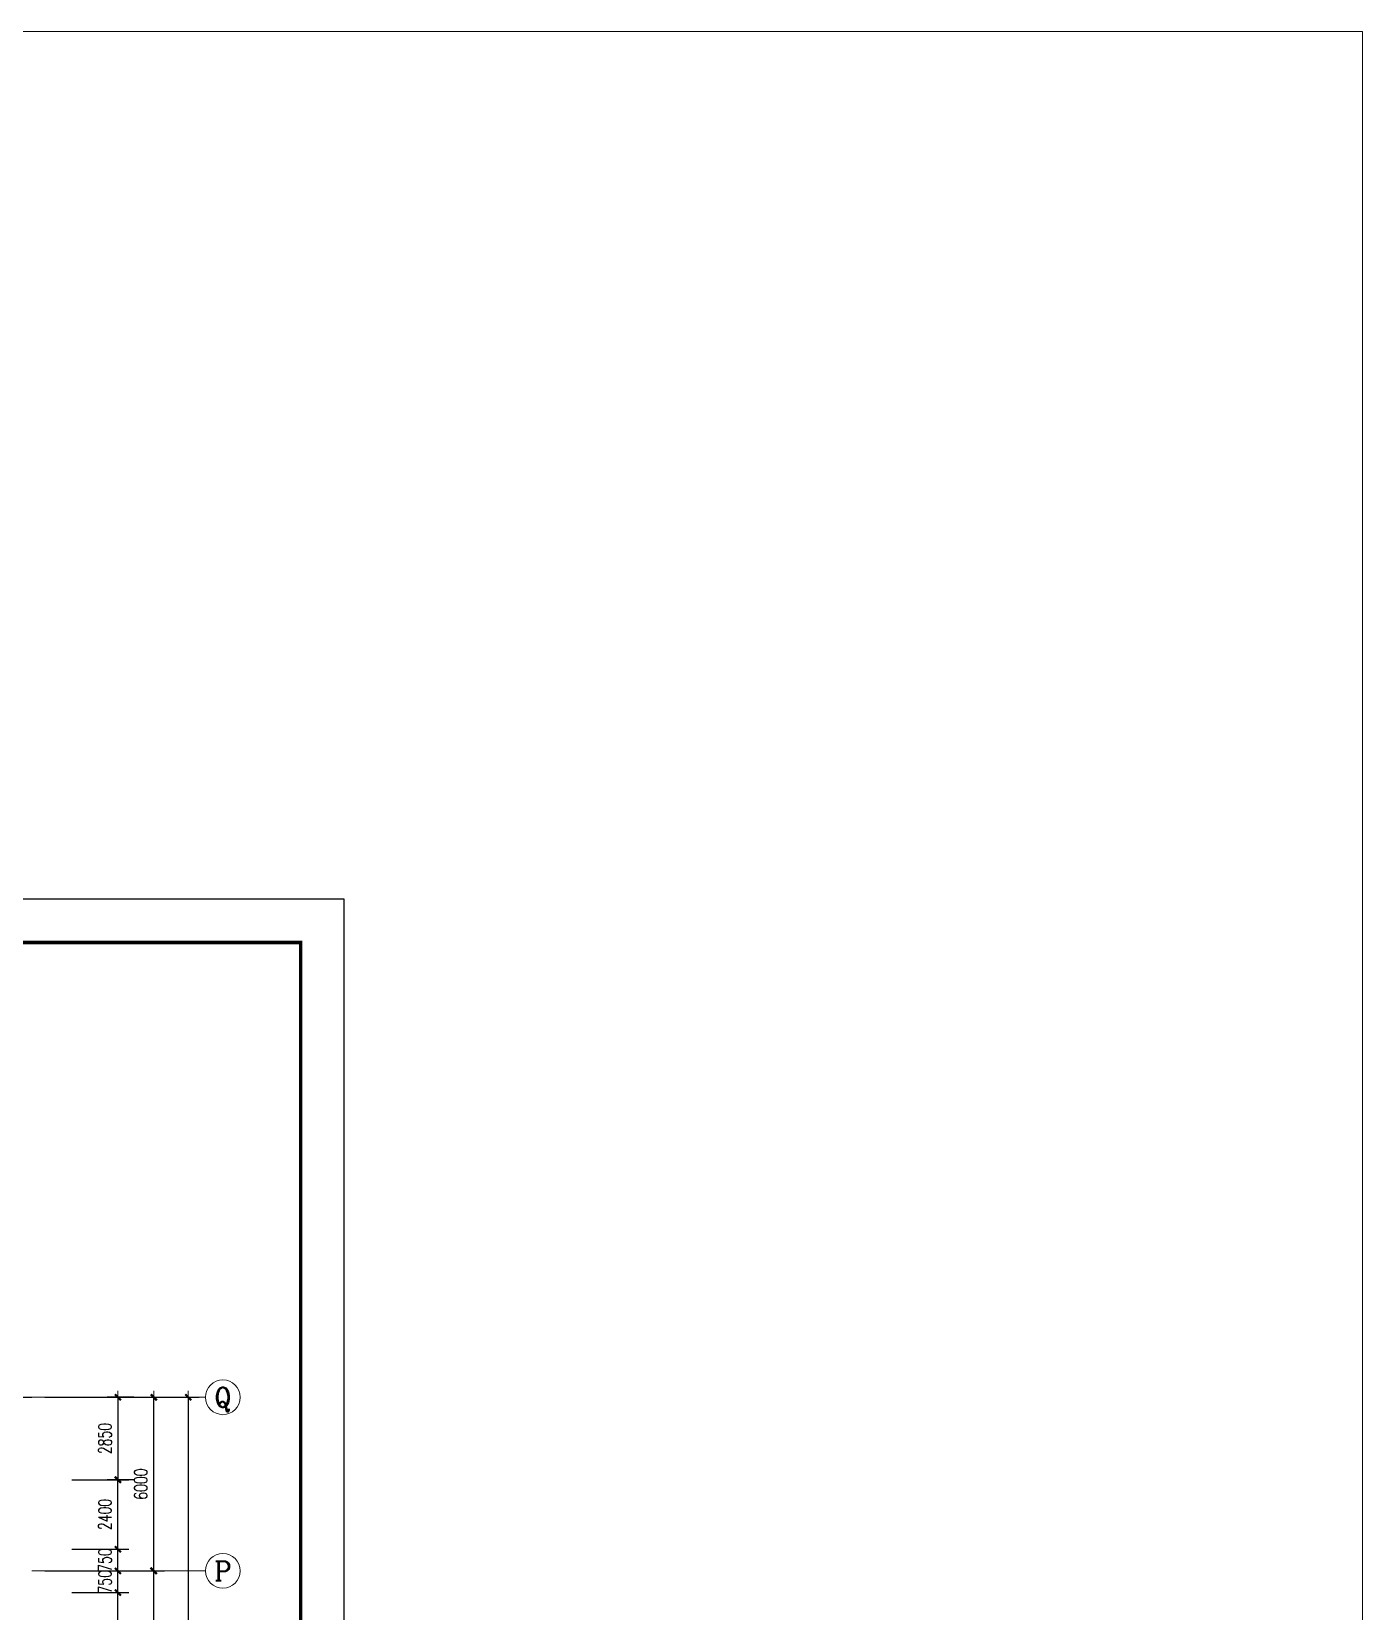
# Model space of a CAD drawing. Extents: x -220435 to 246757, y -381552 to -223577.
# Drawn here: x 200751 to 246757, y -278183 to -223577 of the extents above; entities that cross this region are included whole.
import ezdxf
from ezdxf.enums import TextEntityAlignment as Align

# ---------------------------------------------------------------- set-up
doc = ezdxf.new("R2010")
doc.units = 0
doc.header["$LTSCALE"] = 1500
doc.header["$MEASUREMENT"] = 0
doc.linetypes.add('DOTE', pattern=[2.42, 2, -0.2, 0.02, -0.2])
doc.layers.get('0').update_dxf_attribs({"linetype": 'CONTINUOUS'})
doc.layers.get('DEFPOINTS').update_dxf_attribs({"linetype": 'CONTINUOUS'})
for name, color, linetype in [('AXIS', 7, 'CONTINUOUS'), ('AXIS_TEXT', 7, 'CONTINUOUS'), ('DOTE', 7, 'DOTE')]:
    doc.layers.add(name, color=color, linetype=linetype)
doc.layers.add('PUB_DIM', color=7, linetype='CONTINUOUS', lineweight=0)
doc.layers.add('我的', color=7, linetype='CONTINUOUS', lineweight=0)
doc.styles.add('COMPLEX', font='COMPLEX')
doc.styles.add('DIM_FONT', font='TXT.shx', dxfattribs={"width": 0.7})
doc.dimstyles.new('DIMN150', dxfattribs={"dimscale": 1.5, "dimtxt": 300, "dimasz": 1, "dimexe": 250, "dimexo": 300, "dimgap": 150, "dimtad": 1, "dimdec": 0, "dimzin": 0, "dimdsep": 46, "dimtxsty": 'DIM_FONT', "dimblk": '_DIMX', "dimcen": 0.09, "dimclrt": 7, "dimadec": 0, "dimazin": 0, "dimtfac": 1, "dimtdec": 0, "dimtix": 1, "dimtmove": 2, "dimatfit": 3, "dimldrblk": '_DIMX', "dimfxl": 1, "dimtolj": 1, "dimtzin": 0, "dimarcsym": 0})

# ---------------------------------------------------------------- blocks, each defined once
blk = doc.blocks.new('_DIMX')
blk.add_line((-150, 0), (150, 0))
at = {"const_width": 50}
blk.add_lwpolyline([(-70, -70), (70, 70)], dxfattribs=at)
blk = doc.blocks.new('*D388')
at = {"layer": 'DEFPOINTS', "color": 0, "lineweight": 20}
for p in [(200764, -270783), (200764, -349373), (206164, -349373)]:
    blk.add_point(p, dxfattribs=at)
at = {"layer": 'PUB_DIM', "color": 0, "lineweight": -2}
for p, q in [((201214, -270783), (206539, -270783)), ((206164, -270785), (206164, -349372)), ((201214, -349373), (206539, -349373))]:
    blk.add_line(p, q, dxfattribs=at)
at = {"layer": 'PUB_DIM', "color": 0, "lineweight": -2, "xscale": 1.5, "yscale": 1.5, "zscale": 1.5}
for p, rotation in [((206164, -270783), 90), ((206164, -349373), 270)]:
    blk.add_blockref('_DIMX', p, dxfattribs=dict(at, rotation=rotation))
at = {"layer": 'PUB_DIM', "color": 7, "insert": (205714, -310078), "char_height": 450, "attachment_point": 5, "rotation": 90, "style": 'DIM_FONT'}
blk.add_mtext('\\A1;78590', dxfattribs=at)
blk = doc.blocks.new('*D742')
at = {"layer": 'DEFPOINTS', "color": 0, "lineweight": 20}
for p in [(204736, -270783), (203736, -273633), (204736, -273633)]:
    blk.add_point(p, dxfattribs=at)
at = {"layer": 'PUB_DIM', "color": 0, "lineweight": -2}
for p, q in [((204286, -270783), (203361, -270783)), ((203736, -270785), (203736, -273632)), ((204286, -273633), (203361, -273633))]:
    blk.add_line(p, q, dxfattribs=at)
at = {"layer": 'PUB_DIM', "color": 0, "lineweight": -2, "xscale": 1.5, "yscale": 1.5, "zscale": 1.5}
for p, rotation in [((203736, -270783), 90), ((203736, -273633), 270)]:
    blk.add_blockref('_DIMX', p, dxfattribs=dict(at, rotation=rotation))
at = {"layer": 'PUB_DIM', "color": 7, "insert": (203286, -272208), "char_height": 450, "attachment_point": 5, "rotation": 90, "style": 'DIM_FONT'}
blk.add_mtext('\\A1;2850', dxfattribs=at)
blk = doc.blocks.new('*D743')
at = {"layer": 'DEFPOINTS', "color": 0, "lineweight": 20}
for p in [(203976, -270783), (204976, -270783), (203976, -276783)]:
    blk.add_point(p, dxfattribs=at)
at = {"layer": 'PUB_DIM', "color": 0, "lineweight": -2}
for p, q in [((204426, -270783), (205351, -270783)), ((204976, -276782), (204976, -270785)), ((204426, -276783), (205351, -276783))]:
    blk.add_line(p, q, dxfattribs=at)
at = {"layer": 'PUB_DIM', "color": 0, "lineweight": -2, "xscale": 1.5, "yscale": 1.5, "zscale": 1.5}
for p, rotation in [((204976, -270783), 90), ((204976, -276783), 270)]:
    blk.add_blockref('_DIMX', p, dxfattribs=dict(at, rotation=rotation))
at = {"layer": 'PUB_DIM', "color": 7, "insert": (204526, -273783), "char_height": 450, "attachment_point": 5, "rotation": 90, "style": 'DIM_FONT'}
blk.add_mtext('\\A1;6000', dxfattribs=at)
blk = doc.blocks.new('*D744')
at = {"layer": 'DEFPOINTS', "color": 0, "lineweight": 20}
for p in [(201687, -276033), (203736, -276033), (201687, -276783)]:
    blk.add_point(p, dxfattribs=at)
at = {"layer": 'PUB_DIM', "color": 0, "lineweight": -2}
for p, q in [((202137, -276033), (204111, -276033)), ((203736, -276032), (203736, -276030)), ((203736, -276783), (203736, -276033)), ((202137, -276783), (204111, -276783)), ((203736, -276785), (203736, -276786))]:
    blk.add_line(p, q, dxfattribs=at)
at = {"layer": 'PUB_DIM', "color": 0, "lineweight": -2, "xscale": 1.5, "yscale": 1.5, "zscale": 1.5}
for p, rotation in [((203736, -276033), 270), ((203736, -276783), 90)]:
    blk.add_blockref('_DIMX', p, dxfattribs=dict(at, rotation=rotation))
at = {"layer": 'PUB_DIM', "color": 7, "insert": (203286, -276408), "char_height": 450, "attachment_point": 5, "rotation": 90, "style": 'DIM_FONT'}
blk.add_mtext('\\A1;750', dxfattribs=at)
blk = doc.blocks.new('*D750')
at = {"layer": 'DEFPOINTS', "color": 0, "lineweight": 20}
for p in [(201687, -273633), (203736, -273633), (201687, -276033)]:
    blk.add_point(p, dxfattribs=at)
at = {"layer": 'PUB_DIM', "color": 0, "lineweight": -2}
for p, q in [((202137, -273633), (204111, -273633)), ((203736, -276032), (203736, -273635)), ((202137, -276033), (204111, -276033))]:
    blk.add_line(p, q, dxfattribs=at)
at = {"layer": 'PUB_DIM', "color": 0, "lineweight": -2, "xscale": 1.5, "yscale": 1.5, "zscale": 1.5}
for p, rotation in [((203736, -273633), 90), ((203736, -276033), 270)]:
    blk.add_blockref('_DIMX', p, dxfattribs=dict(at, rotation=rotation))
at = {"layer": 'PUB_DIM', "color": 7, "insert": (203286, -274833), "char_height": 450, "attachment_point": 5, "rotation": 90, "style": 'DIM_FONT'}
blk.add_mtext('\\A1;2400', dxfattribs=at)
blk = doc.blocks.new('*D751')
at = {"layer": 'DEFPOINTS', "color": 0, "lineweight": 20}
for p in [(201687, -276783), (203736, -276783), (201687, -277533)]:
    blk.add_point(p, dxfattribs=at)
at = {"layer": 'PUB_DIM', "color": 0, "lineweight": -2}
for p, q in [((202137, -276783), (204111, -276783)), ((203736, -276782), (203736, -276780)), ((203736, -277533), (203736, -276783)), ((202137, -277533), (204111, -277533)), ((203736, -277535), (203736, -277536))]:
    blk.add_line(p, q, dxfattribs=at)
at = {"layer": 'PUB_DIM', "color": 0, "lineweight": -2, "xscale": 1.5, "yscale": 1.5, "zscale": 1.5}
for p, rotation in [((203736, -276783), 270), ((203736, -277533), 90)]:
    blk.add_blockref('_DIMX', p, dxfattribs=dict(at, rotation=rotation))
at = {"layer": 'PUB_DIM', "color": 7, "insert": (203286, -277158), "char_height": 450, "attachment_point": 5, "rotation": 90, "style": 'DIM_FONT'}
blk.add_mtext('\\A1;750', dxfattribs=at)
blk = doc.blocks.new('*D752')
at = {"layer": 'DEFPOINTS', "color": 0, "lineweight": 20}
for p in [(201687, -277533), (203736, -277533), (201687, -282033)]:
    blk.add_point(p, dxfattribs=at)
at = {"layer": 'PUB_DIM', "color": 0, "lineweight": -2}
for p, q in [((202137, -277533), (204111, -277533)), ((203736, -282032), (203736, -277535)), ((202137, -282033), (204111, -282033))]:
    blk.add_line(p, q, dxfattribs=at)
at = {"layer": 'PUB_DIM', "color": 0, "lineweight": -2, "xscale": 1.5, "yscale": 1.5, "zscale": 1.5}
for p, rotation in [((203736, -277533), 90), ((203736, -282033), 270)]:
    blk.add_blockref('_DIMX', p, dxfattribs=dict(at, rotation=rotation))
at = {"layer": 'PUB_DIM', "color": 7, "insert": (203286, -279783), "char_height": 450, "attachment_point": 5, "rotation": 90, "style": 'DIM_FONT'}
blk.add_mtext('\\A1;4500', dxfattribs=at)
blk = doc.blocks.new('*D762')
at = {"layer": 'DEFPOINTS', "color": 0, "lineweight": 20}
for p in [(200764, -276783), (200764, -282783), (204964, -282783)]:
    blk.add_point(p, dxfattribs=at)
at = {"layer": 'PUB_DIM', "color": 0, "lineweight": -2}
for p, q in [((201214, -276783), (205339, -276783)), ((204964, -276785), (204964, -282782)), ((201214, -282783), (205339, -282783))]:
    blk.add_line(p, q, dxfattribs=at)
at = {"layer": 'PUB_DIM', "color": 0, "lineweight": -2, "xscale": 1.5, "yscale": 1.5, "zscale": 1.5}
for p, rotation in [((204964, -276783), 90), ((204964, -282783), 270)]:
    blk.add_blockref('_DIMX', p, dxfattribs=dict(at, rotation=rotation))
at = {"layer": 'PUB_DIM', "color": 7, "insert": (204514, -279783), "char_height": 450, "attachment_point": 5, "rotation": 90, "style": 'DIM_FONT'}
blk.add_mtext('\\A1;6000', dxfattribs=at)
blk = doc.blocks.new('_AXISO')
blk.add_circle((0, 0), 0.5)
at = {"layer": 'AXIS_TEXT', "style": 'COMPLEX', "width": 1.041667}
blk.add_attdef('A', text='', height=0.56, dxfattribs=at).set_placement((-0.25, -0.28), (0.25, -0.28), align=Align.FIT)

msp = doc.modelspace()

# ---------------------------------------------------------------- linework, layer by layer
at = {"layer": 'AXIS', "color": 250}
msp.add_lwpolyline([(211554.8, -253559.3), (124714.7, -253559.3), (124714.7, -370748.3), (211554.8, -370748.3)], close=True, dxfattribs=at)
at = {"layer": 'AXIS', "color": 0, "const_width": 120.2}
msp.add_lwpolyline([(210052.3, -255061.7), (126217.1, -255061.7), (126217.1, -369245.9), (210052.3, -369245.9)], close=True, dxfattribs=at)
at = {"layer": 'DOTE'}
msp.add_line((156763.6, -270783.4), (200763.6, -270783.4), dxfattribs=at)
at = {"layer": 'PUB_DIM'}
for p, q in [((206763.6, -270783.4), (200763.6, -270783.4)), ((206763.6, -276783.4), (200763.6, -276783.4))]:
    msp.add_line(p, q, dxfattribs=at)
at = {"layer": '我的', "linetype": 'ByBlock', "lineweight": 20}
msp.add_lwpolyline([(-220435.3, -223577.2), (246757, -223577.2), (246757, -381551.9), (-220435.3, -381551.9)], close=True, dxfattribs=at)

# ---------------------------------------------------------------- block references
at = {"layer": 'PUB_DIM'}
ref = msp.add_blockref('_AXISO', (207363.6, -270783.4), dxfattribs=dict(at, xscale=1200, yscale=1200, zscale=1200))
ref.add_attrib('A', 'Q', dxfattribs={"layer": 'AXIS_TEXT', "height": 672, "style": 'COMPLEX', "width": 1.171875}).set_placement((207063.6, -271119.4), (207663.6, -271119.4), align=Align.FIT)
ref = msp.add_blockref('_AXISO', (207363.6, -276783.4), dxfattribs=dict(at, xscale=1200, yscale=1200, zscale=1200))
ref.add_attrib('A', 'P', dxfattribs={"layer": 'AXIS_TEXT', "height": 672, "style": 'COMPLEX', "width": 1.102941}).set_placement((207063.6, -277119.4), (207663.6, -277119.4), align=Align.FIT)

# ---------------------------------------------------------------- dimensions: what is measured, and where the dimension line sits
for p1, p2, distance, picture, middle in [((200763.6, -270783.4), (200763.6, -349373.4), 5400, '*D388', (205713.6, -310078.4)), ((204736.5, -270783.4), (204736.5, -273633.4), -1000, '*D742', (203286.5, -272208.4)), ((203975.9, -276783.4), (203975.9, -270783.4), -1000, '*D743', (204525.9, -273783.4)), ((201687.3, -276033.4), (201687.3, -273633.4), -2049.1, '*D750', (203286.5, -274833.4)), ((201687.3, -276783.4), (201687.3, -276033.4), -2049.1, '*D744', (203286.5, -276408.4)), ((201687.3, -277533.4), (201687.3, -276783.4), -2049.1, '*D751', (203286.5, -277158.4)), ((201687.3, -282033.4), (201687.3, -277533.4), -2049.1, '*D752', (203286.5, -279783.4))]:
    dim = msp.add_aligned_dim(p1=p1, p2=p2, distance=distance, dimstyle='DIMN150', dxfattribs=at)
    dim.commit()
    dim.dimension.update_dxf_attribs({"geometry": picture, "text_midpoint": middle})
dim = msp.add_linear_dim(base=(204963.6, -282783.4), p1=(200763.6, -276783.4), p2=(200763.6, -282783.4), angle=90, dimstyle='DIMN150', dxfattribs=at)
dim.commit()
dim.dimension.update_dxf_attribs({"geometry": '*D762', "text_midpoint": (204513.6, -279783.4)})

doc.saveas('drawing.dxf')
